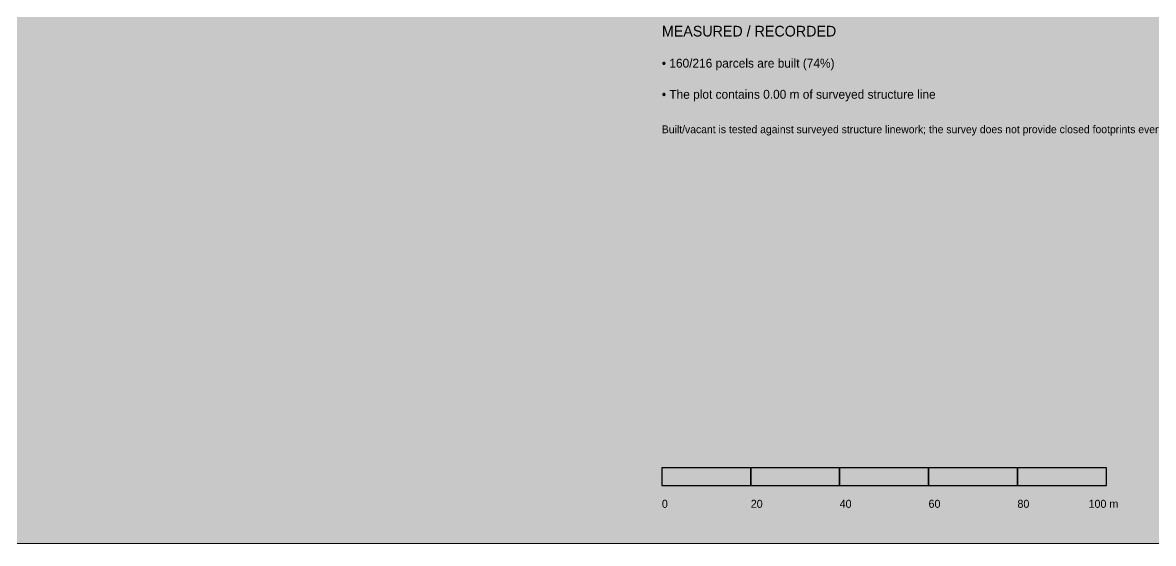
# Model space of a CAD drawing. Header units: metres. Extents: x -334141 to -333355, y -28142 to -27441.
# Drawn here: x -333902.9 to -333648.5, y -28141.7 to -28024.6 of the extents above; entities that cross this region are included whole.
import ezdxf

# ---------------------------------------------------------------- set-up
doc = ezdxf.new("R2010")
doc.units = ezdxf.units.M
for name, color, linetype, lineweight, true_color in [('EB-KEY-BACKGROUND', 7, 'CONTINUOUS', 0, 0xf4f2ed), ('EB-KEY-SCALE', 7, 'CONTINUOUS', 25, 0x151515), ('EB-KEY-TEXT', 7, 'CONTINUOUS', 13, 0x151515)]:
    doc.layers.add(name, color=color, linetype=linetype, lineweight=lineweight, true_color=true_color)
doc.styles.add('OD-INTER', font='Inter.ttf')

msp = doc.modelspace()

# ---------------------------------------------------------------- hatches: boundary and pattern name
at = {"layer": 'EB-KEY-BACKGROUND', "transparency": 33554687}
msp.add_hatch(color=256, dxfattribs=at).paths.add_polyline_path([(-334064.11, -28007.72), (-333479.11, -28007.72), (-333479.11, -28141.72), (-334064.11, -28141.72)])
at = {"layer": 'EB-KEY-SCALE', "transparency": 33554687}
for points in [[(-333759.11, -28128.72), (-333739.11, -28128.72), (-333739.11, -28124.72), (-333759.11, -28124.72)], [(-333719.11, -28128.72), (-333699.11, -28128.72), (-333699.11, -28124.72), (-333719.11, -28124.72)], [(-333679.11, -28128.72), (-333659.11, -28128.72), (-333659.11, -28124.72), (-333679.11, -28124.72)]]:
    msp.add_hatch(color=256, dxfattribs=at).paths.add_polyline_path(points)

# ---------------------------------------------------------------- linework, layer by layer
at = {"layer": 'EB-KEY-SCALE'}
for points in [[(-333759.11, -28128.72), (-333739.11, -28128.72), (-333739.11, -28124.72), (-333759.11, -28124.72)], [(-333739.11, -28128.72), (-333719.11, -28128.72), (-333719.11, -28124.72), (-333739.11, -28124.72)], [(-333719.11, -28128.72), (-333699.11, -28128.72), (-333699.11, -28124.72), (-333719.11, -28124.72)], [(-333699.11, -28128.72), (-333679.11, -28128.72), (-333679.11, -28124.72), (-333699.11, -28124.72)], [(-333679.11, -28128.72), (-333659.11, -28128.72), (-333659.11, -28124.72), (-333679.11, -28124.72)]]:
    msp.add_lwpolyline(points, close=True, dxfattribs=at)
at = {"layer": 'EB-KEY-TEXT'}
msp.add_lwpolyline([(-334064.11, -28007.72), (-333479.11, -28007.72), (-333479.11, -28141.72), (-334064.11, -28141.72)], close=True, dxfattribs=at)

# ---------------------------------------------------------------- texts
at = {"layer": 'EB-KEY-TEXT', "style": 'OD-INTER'}
for s, height, p in [('MEASURED / RECORDED', 2.4, (-333759.11, -28027.72)), ('0', 1.8, (-333759.11, -28133.72)), ('20', 1.8, (-333739.11, -28133.72)), ('40', 1.8, (-333719.11, -28133.72)), ('60', 1.8, (-333699.11, -28133.72)), ('80', 1.8, (-333679.11, -28133.72)), ('100 m', 1.8, (-333663.11, -28133.72))]:
    msp.add_text(s, height=height, dxfattribs=at).set_placement(p)
at = {"layer": 'EB-KEY-TEXT', "width": 265, "attachment_point": 1, "style": 'OD-INTER'}
for s, insert, char_height in [('• 160/216 parcels are built (74%)', (-333759.11, -28032.72), 2), ('• The plot contains 0.00 m of surveyed structure line', (-333759.11, -28039.72), 2), ('Built/vacant is tested against surveyed structure linework; the survey does not provide closed footprints everywhere.', (-333759.11, -28047.72), 1.75)]:
    msp.add_mtext(s, dxfattribs=dict(at, insert=insert, char_height=char_height))

doc.saveas('drawing.dxf')
